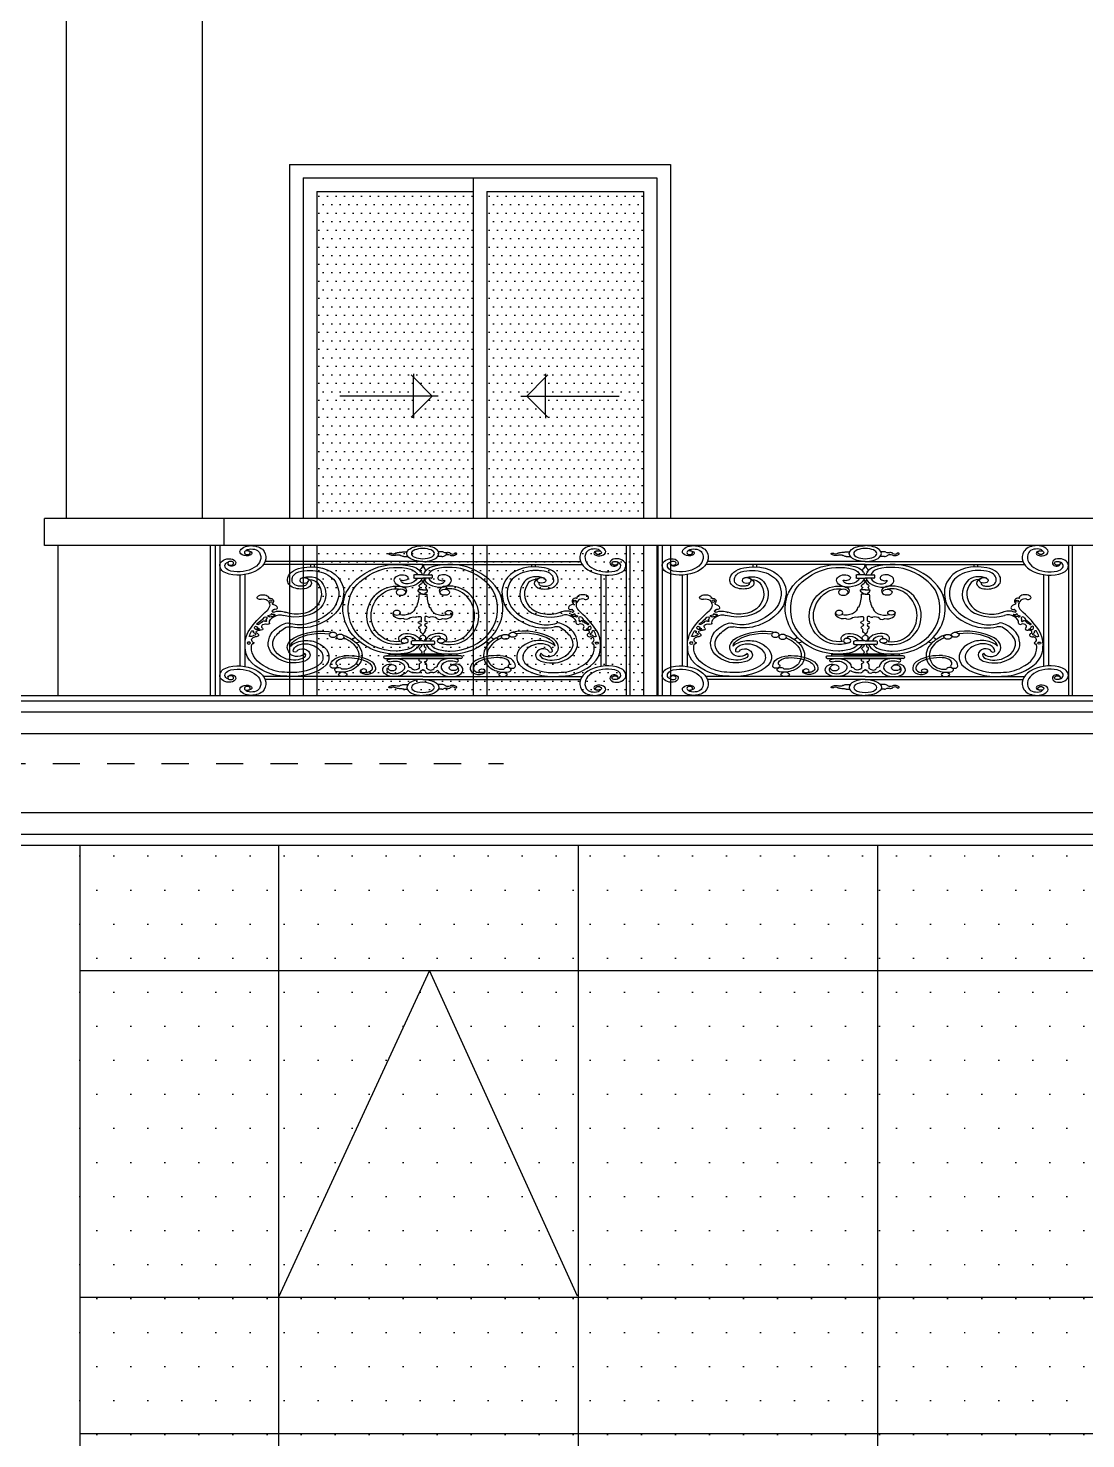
# Model space of a CAD drawing. Extents: x 185 to 567, y -69 to 170.
# Drawn here: x 306.13 to 310.02, y -44.82 to -39.64 of the extents above; entities that cross this region are included whole.
import ezdxf

# ---------------------------------------------------------------- set-up
doc = ezdxf.new("R2010")
doc.units = 0
doc.header["$LTSCALE"] = 0.25
doc.header["$MEASUREMENT"] = 0
doc.linetypes.add('LEVELS 2$0$DOT2', pattern=[0.125, 0, -0.125])
doc.layers.get('0').update_dxf_attribs({"linetype": 'CONTINUOUS'})
for name, color, linetype in [('A-ELV 5', 51, 'CONTINUOUS'), ('A-ELV 6', 71, 'CONTINUOUS'), ('A-FerFroge', 156, 'CONTINUOUS'), ('A-GRC', 8, 'CONTINUOUS'), ('A-groves', 8, 'CONTINUOUS'), ('A-SEC', 11, 'CONTINUOUS'), ('A-WIN', 3, 'CONTINUOUS'), ('A-WIN HAT', 125, 'CONTINUOUS'), ('A-WLSEC', 7, 'CONTINUOUS'), ('LEVELS 2$0$A-HATCH', 112, 'CONTINUOUS')]:
    doc.layers.add(name, color=color, linetype=linetype)

# ---------------------------------------------------------------- blocks, each defined once
blk = doc.blocks.new('A$C50FD488D')
for p, q in [((0.2186, -0.0998), (0.2186, -0.6493)), ((1.1814, -0.0998), (1.1814, -0.6493)), ((0.209, -0.6483), (0.209, -0.1009)), ((0.6548, -0.123), (0.6628, -0.123)), ((0.7452, -0.123), (0.7372, -0.123)), ((1.191, -0.6483), (1.191, -0.1009)), ((0.7, -0.1578), (0.3264, -0.1578)), ((0.6548, -0.1403), (0.6647, -0.1403)), ((0.7, -0.1578), (1.0736, -0.1578)), ((0.7452, -0.1403), (0.7353, -0.1403)), ((0.7, -0.1694), (0.3225, -0.1694)), ((0.4338, -0.1694), (0.4338, -0.178)), ((0.4426, -0.1694), (0.4426, -0.1784)), ((0.7, -0.1694), (1.0775, -0.1694)), ((0.9574, -0.1694), (0.9574, -0.1784)), ((0.9662, -0.1694), (0.9662, -0.178)), ((0.2661, -0.2081), (0.2661, -0.5419)), ((0.2779, -0.2064), (0.2779, -0.5436)), ((0.6783, -0.2087), (0.6783, -0.2183)), ((0.7, -0.2072), (0.6798, -0.2072)), ((0.6798, -0.2197), (0.7, -0.2197)), ((0.7, -0.2072), (0.7202, -0.2072)), ((0.7202, -0.2197), (0.7, -0.2197)), ((0.7217, -0.2087), (0.7217, -0.2183)), ((1.1221, -0.2064), (1.1221, -0.5436)), ((1.1339, -0.2081), (1.1339, -0.5419)), ((0.7006, -0.2627), (0.6887, -0.2627)), ((0.6994, -0.2627), (0.7113, -0.2627)), ((0.5125, -0.2997), (0.5102, -0.2997)), ((0.5161, -0.2804), (0.5121, -0.2804)), ((0.7006, -0.2784), (0.6904, -0.2784)), ((0.695, -0.2742), (0.695, -0.2784)), ((0.6994, -0.2784), (0.7096, -0.2784)), ((0.705, -0.2742), (0.705, -0.2784)), ((0.8839, -0.2804), (0.8879, -0.2804)), ((0.8875, -0.2997), (0.8898, -0.2997)), ((0.6839, -0.3272), (0.6818, -0.3272)), ((0.7161, -0.3272), (0.7182, -0.3272)), ((0.6957, -0.3623), (0.6957, -0.3754)), ((0.7043, -0.3623), (0.7043, -0.3754)), ((0.6721, -0.4527), (0.6721, -0.4606)), ((0.7, -0.4498), (0.675, -0.4498)), ((0.675, -0.4635), (0.7, -0.4635)), ((0.7, -0.4498), (0.725, -0.4498)), ((0.725, -0.4635), (0.7, -0.4635)), ((0.7279, -0.4527), (0.7279, -0.4606)), ((0.6196, -0.4984), (0.7, -0.4984)), ((0.6196, -0.4984), (0.6196, -0.5051)), ((0.7, -0.4984), (0.6493, -0.4984)), ((0.7, -0.4984), (0.7507, -0.4984)), ((0.7804, -0.4984), (0.7, -0.4984)), ((0.7804, -0.4984), (0.7804, -0.5051)), ((0.6071, -0.508), (0.6071, -0.5113)), ((0.6101, -0.5051), (0.7, -0.5051)), ((0.6101, -0.5142), (0.7, -0.5142)), ((0.7, -0.5051), (0.6493, -0.5051)), ((0.7, -0.5142), (0.6493, -0.5142)), ((0.6904, -0.5142), (0.6904, -0.5216)), ((0.7, -0.5051), (0.7507, -0.5051)), ((0.7899, -0.5051), (0.7, -0.5051)), ((0.7, -0.5142), (0.7507, -0.5142)), ((0.7899, -0.5142), (0.7, -0.5142)), ((0.7096, -0.5142), (0.7096, -0.5216)), ((0.7929, -0.508), (0.7929, -0.5113)), ((0.6896, -0.5511), (0.6913, -0.5511)), ((0.6913, -0.5365), (0.6913, -0.5511)), ((0.7087, -0.5365), (0.7087, -0.5511)), ((0.7104, -0.5511), (0.7087, -0.5511)), ((0.7, -0.5806), (0.3225, -0.5806)), ((0.7, -0.5922), (0.3264, -0.5922)), ((0.7, -0.5806), (1.0775, -0.5806)), ((0.7, -0.5922), (1.0736, -0.5922)), ((0.6548, -0.6097), (0.6647, -0.6097)), ((0.6548, -0.627), (0.6628, -0.627)), ((0.7452, -0.6097), (0.7353, -0.6097)), ((0.7452, -0.627), (0.7372, -0.627))]:
    blk.add_line(p, q)
at = {"extrusion": (0, 0, -1)}
for centre, major_axis, ratio, start_param, end_param in [((0.2921, -0.1258), (-0.0261, 0), 0.986193, 0.359204, 1.773868), ((0.7, -0.1293), (-0.0381, 0), 0.770201, 4.712389, 7.853982), ((0.2823, -0.1222), (0.0157, 0), 0.986193, 1.044957, 3.500797), ((0.2921, -0.1258), (0.014, 0), 0.986193, 3.500797, 4.101526), ((0.2934, -0.1324), (0.0205, 0), 0.986193, 4.240292, 5.936586), ((0.2858, -0.128), (-0.00887, 0), 0.986193, 1.609909, 4.186549), ((0.2934, -0.1324), (-0.0326, 0), 0.986193, 1.693369, 2.794993), ((0.2625, -0.1436), (-0.0534, 0), 0.986193, 2.793121, 3.920657), ((0.2625, -0.1436), (-0.0655, 0), 0.986193, 2.793121, 3.920657), ((0.6222, -0.13), (-0.0028, 0), 0.986193, -0.347364, 2.45784), ((0.6295, -0.1254), (-0.0114, 0), 0.986193, 4.153001, 5.767627), ((0.6295, -0.1254), (-0.00588, 0), 0.986193, 3.689898, 5.767627), ((0.6391, -0.1312), (-0.00547, 0), 0.986193, 0.548305, 1.353902), ((0.6406, -0.1429), (0.00954, 0), 0.986193, 4.147409, 5.443922), ((0.64, -0.1359), (0.0103, 0), 0.986193, 4.517077, 4.873859), ((0.6413, -0.1028), (0.0235, 0), 0.986193, 1.128208, 1.558447), ((0.6548, -0.1317), (0.00879, 0), 0.986193, 4.310092, 4.712389), ((0.7, -0.1293), (-0.0273, 0.0003), 0.684091, 4.704331, 7.845923), ((0.2448, -0.173), (0.0261, 0), 0.986193, 2.925853, 4.340517), ((0.2516, -0.1742), (0.0205, 0), 0.986193, 1.904728, 3.601022), ((0.2448, -0.173), (0.014, 0), 0.986193, 3.739788, 4.340517), ((0.241, -0.1635), (0.0157, 0), 0.986193, 4.340517, 6.796357), ((0.2447, -0.165), (0.00696, 0), 0.986193, 3.141593, 9.424778), ((0.6371, -0.2594), (0.092, 0), 0.986193, 4.113809, 5.142554), ((0.645, -0.138), (-0.00206, 0.00206), 1, 1.523847, 1.779943), ((0.6548, -0.1317), (0.00879, 0), 0.986193, 1.570796, 2.558971), ((0.2516, -0.1742), (0.0326, 0), 0.986193, 1.904728, 3.006352), ((0.247, -0.1668), (0.00887, 0), 0.986193, 0.513172, 3.089812), ((0.2625, -0.1436), (-0.0655, 0), 0.986193, 3.920657, 5.048192), ((0.2625, -0.1436), (-0.0534, 0), 0.986193, 3.920657, 5.048192), ((0.4243, -0.2245), (0.045, 0), 0.986193, 3.136144, 4.437415), ((0.4243, -0.2245), (0.0343, 0), 0.986193, 3.117833, 4.149148), ((0.4308, -0.257), (-0.0667, 0), 0.986193, 1.189802, 2.81634), ((0.4353, -0.2481), (-0.0711, 0), 0.986193, 1.239292, 2.685863), ((0.683, -0.3257), (-0.1734, 0), 0.986193, 0.307207, 0.972216), ((0.683, -0.3257), (0.1621, 0), 0.986193, 3.544055, 4.113809), ((0.6371, -0.2594), (0.0807, 0), 0.986193, 4.113809, 5.142554), ((0.6588, -0.2128), (-0.0287, 0), 0.986193, 2.000961, 2.94312), ((0.6588, -0.2128), (-0.04, 0), 0.986193, 2.000961, 2.99964), ((0.7044, -0.1907), (0.0109, 0), 0.986193, 2.526413, 3.810715), ((0.6844, -0.1751), (-0.0145, 0), 0.986193, 2.72718, 3.810715), ((0.411, -0.2282), (0.0318, 0), 0.986193, 1.02315, 3.250179), ((0.411, -0.2282), (0.0212, 0), 0.986193, 1.359839, 3.277918), ((0.419, -0.2277), (0.0104, 0), 0.986193, 3.141593, 9.424778), ((0.4306, -0.2453), (0.0316, 0), 0.986193, 4.08399, 5.814843), ((0.4148, -0.2381), (-0.0213, 0), 0.986193, 1.766722, 4.073893), ((0.4306, -0.2453), (0.021, 0), 0.986193, -1.540418, -0.468342), ((0.3646, -0.2783), (-0.1056, 0), 0.986193, 2.67325, 3.643635), ((0.3935, -0.2713), (0.119, 0), 0.986193, -0.478494, 0.140238), ((0.6575, -0.2273), (0.0253, 0), 0.986193, 1.662425, 3.379143), ((0.6513, -0.2258), (-0.0189, 0), 0.986193, 0.23755, 1.917148), ((0.6618, -0.2272), (0.0138, 0), 0.986193, 1.325993, 3.162944), ((0.6541, -0.2182), (-0.0107, 0), 0.986193, 1.917148, 5.316293), ((0.6588, -0.2128), (0.04, 0), 0.986193, 0.177072, 1.662425), ((0.6588, -0.2128), (-0.0287, 0), 0.986193, 3.389621, 4.490786), ((0.6798, -0.2087), (0.00147, 0), 0.986193, 3.141593, 4.712389), ((0.6798, -0.2183), (0.00147, 0), 0.986193, 1.570796, 3.141593), ((0.6833, -0.2323), (0.0155, 0), 0.986193, -0.501731, 0.918989), ((0.4148, -0.2381), (0.0107, 0), 0.986193, -0.207114, 1.517375), ((0.3646, -0.2783), (0.0949, 0), 0.986193, -0.468342, 0.502042), ((0.3738, -0.2759), (-0.1269, 0), 0.986193, 2.81634, 3.559374), ((0.6372, -0.3587), (0, 0.1102), 0.634622, -1.455899, 0.198074), ((0.6441, -0.2665), (-0.0174, 0), 0.986193, 1.67343, 3.999532), ((0.7013, -0.2633), (-0.0127, 0), 0.986193, -1.050198, 0.054521), ((0.6956, -0.2483), (0.00484, 0), 0.986193, 2.222604, 4.060581), ((0.6951, -0.2595), (0.00403, 0), 0.986193, 2.222604, 4.060581), ((0.691, -0.2542), (0.00273, 0), 0.986193, -0.918989, 0.918989), ((0.3143, -0.2907), (-0.0071, 0), 0.986193, 4.239124, 6.908824), ((0.3209, -0.2953), (0.0152, 0), 0.986193, 3.767232, 5.474069), ((0.3224, -0.3063), (-0.0107, 0), 0.986193, 1.097531, 2.553849), ((0.3036, -0.3187), (0.0334, 0), 0.986193, -0.587743, 0.619356), ((0.2998, -0.3171), (0.0457, 0), 0.986193, -0.809116, -0.712984), ((0.3358, -0.2921), (0.00146, 0), 0.986193, 1.387681, 3.665061), ((0.3315, -0.2897), (-0.00351, 0), 0.986193, 2.51217, 3.665061), ((0.3376, -0.3017), (-0.00841, 0), 0.986193, 1.387681, 2.785357), ((0.332, -0.3037), (-0.0144, 0), 0.986193, 2.785357, 3.792328), ((0.3821, -0.2825), (0.1293, 0), 0.986193, 0.040903, 1.04538), ((0.6364, -0.3304), (0, 0.168), 0.749863, 2.987054, 5.054443), ((0.5118, -0.2802), (0.1786, 0), 0.986193, -0.010351, 0.269948), ((0.3445, -0.3136), (0.00147, 0), 0.986193, 1.906583, 3.426498), ((0.3456, -0.3139), (-0.00182, 0.00182), 1, 5.778964, 6.141834), ((0.3386, -0.3303), (0.0165, 0), 0.986193, -1.23501, -0.133651), ((0.3487, -0.3289), (-0.00629, 0), 0.986193, 3.007942, 4.929364), ((0.3985, -0.2966), (0.0669, 0), 0.986193, 0.502042, 2.015089), ((0.4005, -0.2989), (0.0534, 0), 0.986193, 0.481174, 2.075535), ((0.3828, -0.2799), (-0.117, 0), 0.986193, 3.559374, 4.361123), ((0.6534, -0.327), (0.0285, 0), 0.986193, 0.005829, 1.918893), ((0.6936, -0.5929), (-0.4456, 0), 0.986193, 0.456975, 0.619356), ((0.2462, -0.3282), (0.0854, 0), 0.986193, 0.444529, 0.783696), ((0.3269, -0.3661), (-0.00411, 0), 0.986193, 0.444529, 3.917405), ((0.3359, -0.3583), (0.00328, 0), 0.986193, 1.056125, 3.391753), ((0.3327, -0.3493), (-0.0083, 0), 0.986193, 3.078791, 4.711877), ((0.3629, -0.3816), (-0.0264, 0), 0.986193, -0.122631, 0.984654), ((0.341, -0.3672), (-0.00708, 0), 0.986193, 1.056125, 1.960136), ((0.3461, -0.3481), (0.00514, 0), 0.986193, 1.224743, 3.000432), ((0.3437, -0.3407), (0.00156, 0), 0.986193, 2.393715, 4.557851), ((0.3389, -0.3451), (-0.00499, 0), 0.986193, 2.393715, 2.865382), ((0.3431, -0.3375), (0.00181, 0), 0.986193, -0.253663, 1.416259), ((0.3451, -0.3434), (-0.00147, 0), 0.986193, 4.095125, 6.006974), ((0.3617, -0.373), (-0.0219, 0), 0.986193, 0.60362, 0.944428), ((0.3466, -0.3366), (-0.00175, 0), 0.986193, -0.253663, 2.002078), ((0.36, -0.3641), (0.0243, 0), 0.986193, 4.095125, 5.362212), ((0.3483, -0.3542), (-0.00144, 0), 0.986193, 1.218517, 4.325141), ((0.3617, -0.373), (0.0189, 0), 0.986193, 3.923198, 5.156681), ((0.6372, -0.3581), (0, 0.1052), 0.664345, 2.792693, 4.826957), ((0.6481, -0.3501), (-0.0189, 0), 0.986193, 4.424307, 6.467477), ((0.6382, -0.3467), (0.00867, 0), 0.986193, 3.141593, 9.424778), ((0.6777, -0.3759), (0.014, 0), 0.986193, 3.787884, 5.054616), ((0.6841, -0.3565), (-0.0067, 0), 0.986193, 3.987504, 4.964118), ((0.6917, -0.365), (-0.00484, 0), 0.986193, 0.845912, 2.529622), ((0.4242, -0.4623), (0.1454, 0), 0.986193, 3.070847, 3.598568), ((0.3086, -0.4016), (-0.00766, 0), 0.986193, -0.544841, 0.757911), ((0.3031, -0.4013), (-0.00496, 0), 0.986193, 1.545099, 3.312198), ((0.3085, -0.3882), (-0.00191, 0), 0.986193, 3.7565, 6.59316), ((0.3271, -0.4011), (0.0209, 0), 0.986193, 3.756501, 4.081862), ((0.3066, -0.3735), (0.0138, 0), 0.986193, 0.400155, 0.940269), ((0.3302, -0.3967), (-0.0121, 0), 0.986193, -0.557759, 0.436551), ((0.3256, -0.3946), (0.00706, 0), 0.986193, 3.578144, 5.326019), ((0.3231, -0.3804), (-0.00404, 0), 0.986193, 0.400155, 2.512824), ((0.3279, -0.3769), (0.00194, 0), 0.986193, -0.597423, 2.512824), ((0.3343, -0.3726), (-0.00575, 0), 0.986193, -0.597423, 0.701205), ((0.3323, -0.3853), (0.00445, 0), 0.986193, -0.122631, 2.184426), ((0.4137, -0.4531), (-0.0791, 0), 0.986193, 0.094175, 1.069333), ((0.4591, -0.4875), (0.1219, 0), 0.986193, 3.626248, 3.961743), ((0.3793, -0.3901), (0.00656, 0), 0.986193, 4.127294, 5.247131), ((0.3829, -0.4142), (-0.0164, 0), 0.986193, 1.131987, 1.889406), ((0.4068, -0.3443), (0.0474, 0), 0.986193, 1.219531, 2.105538), ((0.4107, -0.3311), (-0.0723, 0), 0.986193, 4.186973, 5.030999), ((0.6599, -0.3629), (-0.00819, 0), 0.986193, 3.762001, 5.60071), ((0.6934, -0.3825), (0.00433, 0), 0.986193, 1.875147, 4.408038), ((0.6963, -0.4005), (-0.00587, 0), 0.986193, -0.780965, 0.780965), ((0.6904, -0.3729), (-0.00589, 0), 0.986193, 3.583441, 4.408038), ((0.6906, -0.3915), (0.00524, 0), 0.986193, -1.266445, 1.266445), ((0.4249, -0.4637), (-0.1398, 0), 0.986193, 0.223137, 0.363351), ((0.2922, -0.4288), (-0.00571, 0), 0.986193, 3.508652, 5.408534), ((0.3069, -0.4463), (0.0127, 0), 0.986193, 2.444401, 4.409658), ((0.2968, -0.4152), (-0.00258, 0), 0.986193, 0.190764, 3.677531), ((0.3022, -0.4326), (-0.00495, 0), 0.986193, 0.367059, 1.782679), ((0.3022, -0.4183), (-0.00375, 0), 0.986193, -1.206139, 0.535939), ((0.2993, -0.4259), (-0.00441, 0), 0.986193, 1.935454, 3.61259), ((0.3074, -0.4023), (-0.00629, 0), 0.986193, 3.685922, 5.738345), ((0.3044, -0.4283), (-0.00631, 0), 0.986193, 2.192956, 4.91313), ((0.3122, -0.4176), (0.00705, 0), 0.986193, 2.192956, 4.9735), ((0.3112, -0.4027), (0.00326, 0), 0.986193, 1.079241, 3.312198), ((0.3154, -0.4058), (-0.00536, 0), 0.986193, 2.583833, 4.9735), ((0.4093, -0.4607), (0.0653, 0), 0.986193, 2.176291, 3.613177), ((0.46, -0.5116), (-0.0986, 0), 0.986193, 0.847252, 1.876614), ((0.46, -0.5116), (-0.091, 0), 0.986193, 0.847252, 1.775558), ((0.4869, -0.4275), (0.00925, 0), 0.986193, 3.141593, 9.424778), ((0.5044, -0.435), (0.00925, 0), 0.986193, 3.141593, 9.424778), ((0.46, -0.5116), (0.0986, 0), 0.986193, -1.051426, -0.604473), ((0.6613, -0.4415), (-0.0187, 0), 0.986193, -0.611101, 1.440214), ((0.6625, -0.4377), (0.00464, 0), 0.986193, 1.87872, 4.710272), ((0.6629, -0.4536), (0.031, 0), 0.986193, 4.581806, 6.159658), ((0.6628, -0.4536), (0.0208, 0), 0.986193, 4.699759, 6.096997), ((0.6868, -0.4098), (0.00756, 0), 0.986193, -0.780965, -0.059676), ((0.7035, -0.4388), (-0.0108, 0), 0.986193, -0.769176, 0.965496), ((0.706, -0.4126), (0.0121, 0), 0.986193, 2.301082, 3.417667), ((0.6942, -0.4256), (0.0055, 0), 0.986193, -0.84051, 0.965496), ((0.2876, -0.4578), (0.0038, 0), 0.986193, 3.141593, 9.424778), ((0.3217, -0.4709), (0.028, 0), 0.986193, 3.087824, 3.501086), ((0.2959, -0.4577), (0.00362, 0), 0.986193, -1.200664, 1.691177), ((0.4093, -0.4607), (0.0759, 0), 0.986193, 2.176291, 3.342001), ((0.4259, -0.4735), (-0.0471, 0), 0.986193, -0.551208, 0.847252), ((0.4259, -0.4735), (0.0395, 0), 0.986193, 3.247905, 3.988844), ((0.4246, -0.4926), (-0.0447, 0), 0.986193, 0.555033, 2.128552), ((0.4208, -0.4878), (-0.0279, 0), 0.986193, 0.006108, 1.81447), ((0.4116, -0.5096), (-0.0517, 0), 0.986193, 1.883649, 3.597263), ((0.4116, -0.5096), (0.0662, 0), 0.986193, -0.984044, 0.45567), ((0.46, -0.5116), (0.091, 0), 0.986193, -0.95037, -0.604473), ((0.5419, -0.4474), (-0.00969, 0), 0.986193, 0.203134, 1.344916), ((0.4724, -0.5031), (-0.0759, 0), 0.986193, 2.537119, 3.56788), ((0.4724, -0.5031), (0.0836, 0), 0.986193, -0.604473, 0.213243), ((0.5419, -0.4474), (0.00969, 0), 0.986193, 0.579329, 1.596479), ((0.6447, -0.4482), (0.0501, 0), 0.986193, 0.31332, 1.348449), ((0.6504, -0.4512), (0.0333, 0), 0.986193, 0.38402, 1.030313), ((0.675, -0.4527), (0.00294, 0), 0.986193, 3.141593, 4.712389), ((0.675, -0.4606), (-0.00294, 0), 0.986193, 4.712389, 6.283185), ((0.689, -0.4676), (0.0079, 0), 0.986193, -0.546224, 0.81588), ((0.6938, -0.4481), (0.00262, 0), 0.986193, -0.769176, 0.769176), ((0.3853, -0.4756), (0.1062, 0), 0.986193, 2.22596, 3.172079), ((0.3854, -0.4756), (0.0917, 0), 0.986193, 2.216856, 3.176603), ((0.4021, -0.4879), (-0.0193, 0), 0.986193, 3.502327, 5.731977), ((0.3972, -0.4873), (0.00434, 0), 0.986193, -0.037495, 3.068222), ((0.4143, -0.4918), (0.0135, 0), 0.986193, 3.494217, 5.041103), ((0.4067, -0.5019), (0.0153, 0), 0.986193, -0.500246, 1.018559), ((0.4067, -0.5019), (-0.026, 0), 0.986193, 2.049556, 4.160152), ((0.6997, -0.4788), (-0.00775, 0), 0.986193, -0.81588, 0.81588), ((0.6877, -0.4914), (0.00973, 0), 0.986193, -0.81588, 0.81588), ((0.3943, -0.4821), (0.0496, 0), 0.986193, 1.018559, 2.176291), ((0.3943, -0.4821), (0.0389, 0), 0.986193, 1.018559, 2.176291), ((0.3915, -0.4865), (-0.081, 0), 0.986193, 3.748469, 4.870759), ((0.5195, -0.5424), (-0.0388, 0), 0.986193, -0.010266, 1.508225), ((0.5144, -0.5326), (-0.02, 0), 0.986193, -0.153938, 1.183318), ((0.5198, -0.5432), (-0.0319, 0), 0.986193, 1.15152, 1.500262), ((0.5243, -0.5808), (-0.0781, 0), 0.986193, 1.477321, 2.262749), ((0.5243, -0.5808), (-0.0704, 0), 0.986193, 1.477321, 2.262749), ((0.4992, -0.5119), (-0.0556, 0), 0.986193, 3.300043, 4.143488), ((0.4992, -0.5119), (-0.0479, 0), 0.986193, 3.629804, 4.033873), ((0.5501, -0.55), (0.0298, 0), 0.986193, -0.875887, -0.023874), ((0.5501, -0.55), (-0.0375, 0), 0.986193, 2.265705, 3.10214), ((0.6101, -0.508), (0.00294, 0), 0.986193, 3.141593, 4.712389), ((0.6101, -0.5113), (-0.00294, 0), 0.986193, 4.712389, 6.283185), ((0.6209, -0.5218), (-0.00525, 0), 0.986193, 4.527174, 6.98995), ((0.6335, -0.5468), (0.0332, 0), 0.986193, 4.187766, 6.285251), ((0.6335, -0.5468), (-0.0233, 0), 0.986193, 1.046173, 3.586786), ((0.695, -0.5214), (0.00463, 0), 0.986193, 1.620238, 3.108149), ((0.6976, -0.5357), (-0.00637, 0), 0.986193, -0.119702, 1.112412), ((0.6938, -0.528), (-0.00233, 0), 0.986193, 2.029181, 4.254004), ((0.2516, -0.5758), (-0.0326, 0), 0.986193, 0.13524, 1.236864), ((0.2516, -0.5758), (0.0205, 0), 0.986193, 2.682163, 4.378457), ((0.2625, -0.6064), (0.0655, 0), 0.986193, 4.376586, 5.504121), ((0.2625, -0.6064), (0.0534, 0), 0.986193, 4.376586, 5.504121), ((0.2625, -0.6064), (-0.0655, 0), 0.986193, 2.362528, 3.490064), ((0.3775, -0.4944), (-0.0865, 0), 0.986193, 4.712389, 5.430246), ((0.3775, -0.4944), (-0.072, 0), 0.986193, 4.695569, 5.430246), ((0.3915, -0.4868), (0.0953, 0), 0.986193, 0.581027, 1.717764), ((0.4892, -0.5422), (-0.00856, 0), 0.986193, 2.258777, 6.210372), ((0.4995, -0.5557), (-0.00856, 0), 0.986193, -1.220497, 2.8792), ((0.5067, -0.5257), (0.0397, 0), 0.986193, 0.971295, 1.828835), ((0.4978, -0.5619), (0.0086, 0), 0.986193, 0.273969, 1.011735), ((0.5138, -0.5305), (-0.0241, 0), 0.986193, 4.01445, 4.96415), ((0.5225, -0.5619), (-0.0086, 0), 0.986193, -1.011735, -0.273969), ((0.5604, -0.5612), (0.00859, 0), 0.986193, 2.449744, 4.261139), ((0.56, -0.5594), (0.00684, 0), 0.986193, 3.141593, 9.424778), ((0.5677, -0.5552), (-0.0181, 0), 0.986193, 4.232351, 5.591336), ((0.5677, -0.5552), (0.0104, 0), 0.986193, 1.090758, 1.92466), ((0.566, -0.5518), (-0.0143, 0), 0.986193, 2.957403, 4.232351), ((0.566, -0.5518), (0.0219, 0), 0.986193, -0.154706, 1.090758), ((0.6303, -0.5559), (0.0253, 0), 0.986193, 1.521268, 3.60072), ((0.6223, -0.5518), (-0.0163, 0), 0.986193, 0.44789, 2.354725), ((0.6309, -0.5559), (0.0159, 0), 0.986193, 1.544729, 3.589483), ((0.6306, -0.5454), (-0.0265, 0), 0.986193, 3.586786, 4.686322), ((0.6319, -0.5465), (0.0348, 0), 0.986193, 0.432203, 1.57951), ((0.6335, -0.5468), (0.0233, 0.0233), 1, 1.165751, 1.225211), ((0.6629, -0.5649), (0.00605, 0), 0.986193, -1.339211, -0.50515), ((0.6682, -0.5516), (-0.00509, 0), 0.986193, 1.277223, 2.908786), ((0.675, -0.5583), (0.00781, 0), 0.986193, 1.353928, 2.636442), ((0.6815, -0.5485), (0.00856, 0), 0.986193, 0.31267, 2.908786), ((0.6789, -0.5753), (0.00989, 0), 0.986193, 4.495521, 5.311814), ((0.6873, -0.5607), (-0.00726, 0), 0.986193, 3.205723, 5.116798), ((0.6979, -0.5614), (0.00336, 0), 0.986193, 3.205723, 4.562542), ((0.6971, -0.5559), (-0.00221, 0), 0.986193, 3.148587, 4.562542), ((0.7005, -0.5558), (0.000869, 0.000869), 1, 3.843332, 5.068991), ((0.2448, -0.577), (-0.0261, 0), 0.986193, -1.198924, 0.21574), ((0.2448, -0.577), (-0.014, 0), 0.986193, -1.198924, -0.598195), ((0.241, -0.5865), (-0.0157, 0), 0.986193, 2.628421, 5.084261), ((0.2447, -0.585), (0.00696, 0), 0.986193, 3.141593, 9.424778), ((0.247, -0.5832), (-0.00887, 0), 0.986193, 0.05178, 2.628421), ((0.2625, -0.6064), (0.0534, 0), 0.986193, -0.779064, 0.348471), ((0.5049, -0.5732), (0.00492, 0), 0.986193, 2.129858, 4.153328), ((0.5001, -0.5809), (-0.00425, 0), 0.986193, 2.129858, 3.088852), ((0.5201, -0.5809), (-0.00425, 0), 0.986193, 0.05274, 1.011735), ((0.5153, -0.5732), (-0.00492, 0), 0.986193, 2.129858, 4.153328), ((0.7, -0.6207), (-0.0381, 0), 0.770201, 7.853982, 10.995574), ((0.2823, -0.6278), (-0.0157, 0), 0.986193, -0.359204, 2.096636), ((0.2921, -0.6242), (0.0261, 0), 0.986193, 1.367724, 2.782388), ((0.284, -0.6242), (0.00696, 0), 0.986193, 3.141593, 9.424778), ((0.2921, -0.6242), (-0.014, 0), 0.986193, -0.959933, -0.359204), ((0.2934, -0.6176), (-0.0205, 0), 0.986193, 3.488192, 5.184486), ((0.2858, -0.622), (0.00887, 0), 0.986193, -1.044957, 1.531684), ((0.2934, -0.6176), (0.0326, 0), 0.986193, 0.3466, 1.448224), ((0.6222, -0.62), (0.0028, 0), 0.986193, 0.683753, 3.488957), ((0.6295, -0.6246), (0.0114, 0), 0.986193, 3.657151, 5.271777), ((0.6295, -0.6246), (0.00588, 0), 0.986193, 3.657151, 5.73488), ((0.6391, -0.6188), (0.00547, 0), 0.986193, 1.78769, 2.593288), ((0.6406, -0.6071), (0.00954, 0), 0.986193, 0.839263, 2.135776), ((0.64, -0.6141), (0.0103, 0), 0.986193, 1.409326, 1.766108), ((0.6413, -0.6472), (0.0235, 0), 0.986193, -1.558447, -1.128208), ((0.645, -0.612), (0.00206, 0.00206), 1, 1.36165, 1.617745), ((0.6548, -0.6183), (-0.00879, 0), 0.986193, 0.582622, 1.570796), ((0.6548, -0.6183), (0.00879, 0), 0.986193, 1.570796, 1.973093), ((0.7, -0.6207), (-0.0273, 0.0003), 0.684091, 1.562738, 4.704331)]:
    blk.add_ellipse(centre, major_axis=major_axis, ratio=ratio, start_param=start_param, end_param=end_param, dxfattribs=at)
for centre, major_axis, ratio, start_param, end_param in [((0.7, -0.1293), (0.0381, 0), 0.770201, 4.712389, 7.853982), ((1.1079, -0.1258), (0.0261, 0), 0.986193, 0.359204, 1.773868), ((0.7, -0.1293), (0.0273, 0.0003), 0.684091, 4.704331, 7.845923), ((0.7452, -0.1317), (-0.00879, 0), 0.986193, 4.310092, 4.712389), ((0.7587, -0.1028), (-0.0235, 0), 0.986193, 1.128208, 1.558447), ((0.7594, -0.1429), (-0.00954, 0), 0.986193, 4.147409, 5.443922), ((0.76, -0.1359), (-0.0103, 0), 0.986193, 4.517077, 4.873859), ((0.7609, -0.1312), (0.00547, 0), 0.986193, 0.548305, 1.353902), ((0.7705, -0.1254), (0.0114, 0), 0.986193, 4.153001, 5.767627), ((0.7705, -0.1254), (0.00588, 0), 0.986193, 3.689898, 5.767627), ((0.7778, -0.13), (0.0028, 0), 0.986193, -0.347364, 2.45784), ((1.1375, -0.1436), (0.0655, 0), 0.986193, 2.793121, 3.920657), ((1.1066, -0.1324), (0.0326, 0), 0.986193, 1.693369, 2.794993), ((1.1375, -0.1436), (0.0534, 0), 0.986193, 2.793121, 3.920657), ((1.1066, -0.1324), (-0.0205, 0), 0.986193, 4.240292, 5.936586), ((1.1142, -0.128), (0.00887, 0), 0.986193, 1.609909, 4.186549), ((1.1177, -0.1222), (-0.0157, 0), 0.986193, 1.044957, 3.500797), ((1.1079, -0.1258), (-0.014, 0), 0.986193, 3.500797, 4.101526), ((0.7629, -0.2594), (-0.092, 0), 0.986193, 4.113809, 5.142554), ((0.7452, -0.1317), (-0.00879, 0), 0.986193, 1.570796, 2.558971), ((0.755, -0.138), (0.00206, 0.00206), 1, 1.523847, 1.779943), ((1.159, -0.1635), (-0.0157, 0), 0.986193, 4.340517, 6.796357), ((1.1553, -0.165), (-0.00696, 0), 0.986193, 3.141593, 9.424778), ((1.1484, -0.1742), (-0.0205, 0), 0.986193, 1.904728, 3.601022), ((1.1552, -0.173), (-0.014, 0), 0.986193, 3.739788, 4.340517), ((1.1552, -0.173), (-0.0261, 0), 0.986193, 2.925853, 4.340517), ((0.7156, -0.1751), (0.0145, 0), 0.986193, 2.72718, 3.810715), ((0.7412, -0.2128), (0.04, 0), 0.986193, 2.000961, 2.99964), ((0.6956, -0.1907), (-0.0109, 0), 0.986193, 2.526413, 3.810715), ((0.7412, -0.2128), (0.0287, 0), 0.986193, 2.000961, 2.94312), ((0.7629, -0.2594), (-0.0807, 0), 0.986193, 4.113809, 5.142554), ((0.717, -0.3257), (-0.1621, 0), 0.986193, 3.544055, 4.113809), ((0.717, -0.3257), (0.1734, 0), 0.986193, 0.307207, 0.972216), ((0.9647, -0.2481), (0.0711, 0), 0.986193, 1.239292, 2.685863), ((0.9692, -0.257), (0.0667, 0), 0.986193, 1.189802, 2.81634), ((0.9757, -0.2245), (-0.045, 0), 0.986193, 3.136144, 4.437415), ((0.9757, -0.2245), (-0.0343, 0), 0.986193, 3.117833, 4.149148), ((1.1375, -0.1436), (0.0655, 0), 0.986193, 3.920657, 5.048192), ((1.1375, -0.1436), (0.0534, 0), 0.986193, 3.920657, 5.048192), ((1.153, -0.1668), (-0.00887, 0), 0.986193, 0.513172, 3.089812), ((1.1484, -0.1742), (-0.0326, 0), 0.986193, 1.904728, 3.006352), ((0.7167, -0.2323), (-0.0155, 0), 0.986193, -0.501731, 0.918989), ((0.7412, -0.2128), (-0.04, 0), 0.986193, 0.177072, 1.662425), ((0.7412, -0.2128), (0.0287, 0), 0.986193, 3.389621, 4.490786), ((0.7202, -0.2087), (-0.00147, 0), 0.986193, 3.141593, 4.712389), ((0.7202, -0.2183), (-0.00147, 0), 0.986193, 1.570796, 3.141593), ((0.7459, -0.2182), (0.0107, 0), 0.986193, 1.917148, 5.316293), ((0.7382, -0.2272), (-0.0138, 0), 0.986193, 1.325993, 3.162944), ((0.7487, -0.2258), (0.0189, 0), 0.986193, 0.23755, 1.917148), ((0.7425, -0.2273), (-0.0253, 0), 0.986193, 1.662425, 3.379143), ((1.0065, -0.2713), (-0.119, 0), 0.986193, -0.478494, 0.140238), ((1.0354, -0.2783), (0.1056, 0), 0.986193, 2.67325, 3.643635), ((0.9694, -0.2453), (-0.0316, 0), 0.986193, 4.08399, 5.814843), ((0.9694, -0.2453), (-0.021, 0), 0.986193, -1.540418, -0.468342), ((0.9852, -0.2381), (0.0213, 0), 0.986193, 1.766722, 4.073893), ((0.981, -0.2277), (-0.0104, 0), 0.986193, 3.141593, 9.424778), ((0.989, -0.2282), (-0.0318, 0), 0.986193, 1.02315, 3.250179), ((0.989, -0.2282), (-0.0212, 0), 0.986193, 1.359839, 3.277918), ((0.6987, -0.2633), (0.0127, 0), 0.986193, -1.050198, 0.054521), ((0.709, -0.2542), (-0.00273, 0), 0.986193, -0.918989, 0.918989), ((0.7044, -0.2483), (-0.00484, 0), 0.986193, 2.222604, 4.060581), ((0.7049, -0.2595), (-0.00403, 0), 0.986193, 2.222604, 4.060581), ((0.7559, -0.2665), (0.0174, 0), 0.986193, 1.67343, 3.999532), ((0.7628, -0.3587), (0, 0.1102), 0.634622, -1.455899, 0.198074), ((1.0262, -0.2759), (0.1269, 0), 0.986193, 2.81634, 3.559374), ((1.0354, -0.2783), (-0.0949, 0), 0.986193, -0.468342, 0.502042), ((0.9852, -0.2381), (-0.0107, 0), 0.986193, -0.207114, 1.517375), ((0.8882, -0.2802), (-0.1786, 0), 0.986193, -0.010351, 0.269948), ((0.7636, -0.3304), (0, 0.168), 0.749863, 2.987054, 5.054443), ((1.0179, -0.2825), (-0.1293, 0), 0.986193, 0.040903, 1.04538), ((1.068, -0.3037), (0.0144, 0), 0.986193, 2.785357, 3.792328), ((1.0624, -0.3017), (0.00841, 0), 0.986193, 1.387681, 2.785357), ((1.0964, -0.3187), (-0.0334, 0), 0.986193, -0.587743, 0.619356), ((1.0642, -0.2921), (-0.00146, 0), 0.986193, 1.387681, 3.665061), ((1.0685, -0.2897), (0.00351, 0), 0.986193, 2.51217, 3.665061), ((1.1002, -0.3171), (-0.0457, 0), 0.986193, -0.809116, -0.712984), ((1.0791, -0.2953), (-0.0152, 0), 0.986193, 3.767232, 5.474069), ((1.0776, -0.3063), (0.0107, 0), 0.986193, 1.097531, 2.553849), ((1.0857, -0.2907), (0.0071, 0), 0.986193, 4.239124, 6.908824), ((0.7466, -0.327), (-0.0285, 0), 0.986193, 0.005829, 1.918893), ((1.0172, -0.2799), (0.117, 0), 0.986193, 3.559374, 4.361123), ((1.0015, -0.2966), (-0.0669, 0), 0.986193, 0.502042, 2.015089), ((0.9995, -0.2989), (-0.0534, 0), 0.986193, 0.481174, 2.075535), ((1.0513, -0.3289), (0.00629, 0), 0.986193, 3.007942, 4.929364), ((1.0614, -0.3303), (-0.0165, 0), 0.986193, -1.23501, -0.133651), ((1.0555, -0.3136), (-0.00147, 0), 0.986193, 1.906583, 3.426498), ((1.0544, -0.3139), (0.00182, 0.00182), 1, 5.778964, 6.141834), ((0.7083, -0.365), (0.00484, 0), 0.986193, 0.845912, 2.529622), ((0.7159, -0.3565), (0.0067, 0), 0.986193, 3.987504, 4.964118), ((0.7223, -0.3759), (-0.014, 0), 0.986193, 3.787884, 5.054616), ((0.7628, -0.3581), (0, 0.1052), 0.664345, 2.792693, 4.826957), ((0.7519, -0.3501), (0.0189, 0), 0.986193, 4.424307, 6.467477), ((0.7618, -0.3467), (-0.00867, 0), 0.986193, 3.141593, 9.424778), ((1.04, -0.3641), (-0.0243, 0), 0.986193, 4.095125, 5.362212), ((1.0383, -0.373), (-0.0189, 0), 0.986193, 3.923198, 5.156681), ((1.0517, -0.3542), (0.00144, 0), 0.986193, 1.218517, 4.325141), ((1.0383, -0.373), (0.0219, 0), 0.986193, 0.60362, 0.944428), ((1.0371, -0.3816), (0.0264, 0), 0.986193, -0.122631, 0.984654), ((1.0539, -0.3481), (-0.00514, 0), 0.986193, 1.224743, 3.000432), ((1.0534, -0.3366), (0.00175, 0), 0.986193, -0.253663, 2.002078), ((1.0549, -0.3434), (0.00147, 0), 0.986193, 4.095125, 6.006974), ((1.0569, -0.3375), (-0.00181, 0), 0.986193, -0.253663, 1.416259), ((1.0611, -0.3451), (0.00499, 0), 0.986193, 2.393715, 2.865382), ((1.059, -0.3672), (0.00708, 0), 0.986193, 1.056125, 1.960136), ((1.0563, -0.3407), (-0.00156, 0), 0.986193, 2.393715, 4.557851), ((1.0673, -0.3493), (0.0083, 0), 0.986193, 3.078791, 4.711877), ((1.0641, -0.3583), (-0.00328, 0), 0.986193, 1.056125, 3.391753), ((1.0731, -0.3661), (0.00411, 0), 0.986193, 0.444529, 3.917405), ((0.7064, -0.5929), (0.4456, 0), 0.986193, 0.456975, 0.619356), ((1.1538, -0.3282), (-0.0854, 0), 0.986193, 0.444529, 0.783696), ((0.7094, -0.3915), (-0.00524, 0), 0.986193, -1.266445, 1.266445), ((0.7096, -0.3729), (0.00589, 0), 0.986193, 3.583441, 4.408038), ((0.7066, -0.3825), (-0.00433, 0), 0.986193, 1.875147, 4.408038), ((0.7037, -0.4005), (0.00587, 0), 0.986193, -0.780965, 0.780965), ((0.7401, -0.3629), (0.00819, 0), 0.986193, 3.762001, 5.60071), ((0.9893, -0.3311), (0.0723, 0), 0.986193, 4.186973, 5.030999), ((0.9932, -0.3443), (-0.0474, 0), 0.986193, 1.219531, 2.105538), ((1.0171, -0.4142), (0.0164, 0), 0.986193, 1.131987, 1.889406), ((1.0207, -0.3901), (-0.00656, 0), 0.986193, 4.127294, 5.247131), ((0.9409, -0.4875), (-0.1219, 0), 0.986193, 3.626248, 3.961743), ((0.9863, -0.4531), (0.0791, 0), 0.986193, 0.094175, 1.069333), ((1.0677, -0.3853), (-0.00445, 0), 0.986193, -0.122631, 2.184426), ((1.0721, -0.3769), (-0.00194, 0), 0.986193, -0.597423, 2.512824), ((1.0657, -0.3726), (0.00575, 0), 0.986193, -0.597423, 0.701205), ((1.0744, -0.3946), (-0.00706, 0), 0.986193, 3.578144, 5.326019), ((1.0769, -0.3804), (0.00404, 0), 0.986193, 0.400155, 2.512824), ((1.0698, -0.3967), (0.0121, 0), 0.986193, -0.557759, 0.436551), ((1.0934, -0.3735), (-0.0138, 0), 0.986193, 0.400155, 0.940269), ((1.0729, -0.4011), (-0.0209, 0), 0.986193, 3.756501, 4.081862), ((1.0915, -0.3882), (0.00191, 0), 0.986193, 3.7565, 6.59316), ((1.0969, -0.4013), (0.00496, 0), 0.986193, 1.545099, 3.312198), ((1.0914, -0.4016), (0.00766, 0), 0.986193, -0.544841, 0.757911), ((0.9758, -0.4623), (-0.1454, 0), 0.986193, 3.070847, 3.598568), ((0.7058, -0.4256), (-0.0055, 0), 0.986193, -0.84051, 0.965496), ((0.694, -0.4126), (-0.0121, 0), 0.986193, 2.301082, 3.417667), ((0.6965, -0.4388), (0.0108, 0), 0.986193, -0.769176, 0.965496), ((0.7132, -0.4098), (-0.00756, 0), 0.986193, -0.780965, -0.059676), ((0.7371, -0.4536), (-0.031, 0), 0.986193, 4.581806, 6.159658), ((0.7372, -0.4536), (-0.0208, 0), 0.986193, 4.699759, 6.096997), ((0.7375, -0.4377), (-0.00464, 0), 0.986193, 1.87872, 4.710272), ((0.7387, -0.4415), (0.0187, 0), 0.986193, -0.611101, 1.440214), ((0.94, -0.5116), (-0.0986, 0), 0.986193, -1.051426, -0.604473), ((0.8956, -0.435), (-0.00925, 0), 0.986193, 3.141593, 9.424778), ((0.9131, -0.4275), (-0.00925, 0), 0.986193, 3.141593, 9.424778), ((0.94, -0.5116), (0.0986, 0), 0.986193, 0.847252, 1.876614), ((0.94, -0.5116), (0.091, 0), 0.986193, 0.847252, 1.775558), ((0.9907, -0.4607), (-0.0653, 0), 0.986193, 2.176291, 3.613177), ((1.0846, -0.4058), (0.00536, 0), 0.986193, 2.583833, 4.9735), ((1.0878, -0.4176), (-0.00705, 0), 0.986193, 2.192956, 4.9735), ((1.0888, -0.4027), (-0.00326, 0), 0.986193, 1.079241, 3.312198), ((1.0926, -0.4023), (0.00629, 0), 0.986193, 3.685922, 5.738345), ((1.0956, -0.4283), (0.00631, 0), 0.986193, 2.192956, 4.91313), ((1.1007, -0.4259), (0.00441, 0), 0.986193, 1.935454, 3.61259), ((1.0978, -0.4326), (0.00495, 0), 0.986193, 0.367059, 1.782679), ((1.0931, -0.4463), (-0.0127, 0), 0.986193, 2.444401, 4.409658), ((1.0978, -0.4183), (0.00375, 0), 0.986193, -1.206139, 0.535939), ((1.1032, -0.4152), (0.00258, 0), 0.986193, 0.190764, 3.677531), ((1.1078, -0.4288), (0.00571, 0), 0.986193, 3.508652, 5.408534), ((0.9751, -0.4637), (0.1398, 0), 0.986193, 0.223137, 0.363351), ((0.711, -0.4676), (-0.0079, 0), 0.986193, -0.546224, 0.81588), ((0.7062, -0.4481), (-0.00262, 0), 0.986193, -0.769176, 0.769176), ((0.7553, -0.4482), (-0.0501, 0), 0.986193, 0.31332, 1.348449), ((0.7496, -0.4512), (-0.0333, 0), 0.986193, 0.38402, 1.030313), ((0.725, -0.4527), (-0.00294, 0), 0.986193, 3.141593, 4.712389), ((0.725, -0.4606), (0.00294, 0), 0.986193, 4.712389, 6.283185), ((0.9276, -0.5031), (-0.0836, 0), 0.986193, -0.604473, 0.213243), ((0.9276, -0.5031), (0.0759, 0), 0.986193, 2.537119, 3.56788), ((0.8581, -0.4474), (-0.00969, 0), 0.986193, 0.579329, 1.596479), ((0.8581, -0.4474), (0.00969, 0), 0.986193, 0.203134, 1.344916), ((0.94, -0.5116), (-0.091, 0), 0.986193, -0.95037, -0.604473), ((0.9884, -0.5096), (-0.0662, 0), 0.986193, -0.984044, 0.45567), ((0.9884, -0.5096), (0.0517, 0), 0.986193, 1.883649, 3.597263), ((0.9754, -0.4926), (0.0447, 0), 0.986193, 0.555033, 2.128552), ((0.9792, -0.4878), (0.0279, 0), 0.986193, 0.006108, 1.81447), ((0.9741, -0.4735), (-0.0395, 0), 0.986193, 3.247905, 3.988844), ((0.9741, -0.4735), (0.0471, 0), 0.986193, -0.551208, 0.847252), ((0.9907, -0.4607), (-0.0759, 0), 0.986193, 2.176291, 3.342001), ((1.1041, -0.4577), (-0.00362, 0), 0.986193, -1.200664, 1.691177), ((1.0783, -0.4709), (-0.028, 0), 0.986193, 3.087824, 3.501086), ((1.1124, -0.4578), (-0.0038, 0), 0.986193, 3.141593, 9.424778), ((0.7123, -0.4914), (-0.00973, 0), 0.986193, -0.81588, 0.81588), ((0.7003, -0.4788), (0.00775, 0), 0.986193, -0.81588, 0.81588), ((0.9933, -0.5019), (0.026, 0), 0.986193, 2.049556, 4.160152), ((0.9933, -0.5019), (-0.0153, 0), 0.986193, -0.500246, 1.018559), ((0.9979, -0.4879), (0.0193, 0), 0.986193, 3.502327, 5.731977), ((0.9857, -0.4918), (-0.0135, 0), 0.986193, 3.494217, 5.041103), ((1.0028, -0.4873), (-0.00434, 0), 0.986193, -0.037495, 3.068222), ((1.0146, -0.4756), (-0.0917, 0), 0.986193, 2.216856, 3.176603), ((1.0147, -0.4756), (-0.1062, 0), 0.986193, 2.22596, 3.172079), ((0.7062, -0.528), (0.00233, 0), 0.986193, 2.029181, 4.254004), ((0.705, -0.5214), (-0.00463, 0), 0.986193, 1.620238, 3.108149), ((0.7024, -0.5357), (0.00637, 0), 0.986193, -0.119702, 1.112412), ((0.7665, -0.5468), (-0.0332, 0), 0.986193, 4.187766, 6.285251), ((0.7665, -0.5468), (0.0233, 0), 0.986193, 1.046173, 3.586786), ((0.7791, -0.5218), (0.00525, 0), 0.986193, 4.527174, 6.98995), ((0.7899, -0.508), (-0.00294, 0), 0.986193, 3.141593, 4.712389), ((0.7899, -0.5113), (0.00294, 0), 0.986193, 4.712389, 6.283185), ((0.8499, -0.55), (0.0375, 0), 0.986193, 2.265705, 3.10214), ((0.8499, -0.55), (-0.0298, 0), 0.986193, -0.875887, -0.023874), ((0.8757, -0.5808), (0.0781, 0), 0.986193, 1.477321, 2.262749), ((0.8757, -0.5808), (0.0704, 0), 0.986193, 1.477321, 2.262749), ((0.9008, -0.5119), (0.0556, 0), 0.986193, 3.300043, 4.143488), ((0.9008, -0.5119), (0.0479, 0), 0.986193, 3.629804, 4.033873), ((0.8802, -0.5432), (0.0319, 0), 0.986193, 1.15152, 1.500262), ((0.8805, -0.5424), (0.0388, 0), 0.986193, -0.010266, 1.508225), ((0.8856, -0.5326), (0.02, 0), 0.986193, -0.153938, 1.183318), ((1.0085, -0.4865), (0.081, 0), 0.986193, 3.748469, 4.870759), ((1.0057, -0.4821), (-0.0496, 0), 0.986193, 1.018559, 2.176291), ((1.0057, -0.4821), (-0.0389, 0), 0.986193, 1.018559, 2.176291), ((0.6995, -0.5558), (-0.000869, 0.000869), 1, 3.843332, 5.068991), ((0.7029, -0.5559), (0.00221, 0), 0.986193, 3.148587, 4.562542), ((0.7021, -0.5614), (-0.00336, 0), 0.986193, 3.205723, 4.562542), ((0.7127, -0.5607), (0.00726, 0), 0.986193, 3.205723, 5.116798), ((0.7185, -0.5485), (-0.00856, 0), 0.986193, 0.31267, 2.908786), ((0.7211, -0.5753), (-0.00989, 0), 0.986193, 4.495521, 5.311814), ((0.725, -0.5583), (-0.00781, 0), 0.986193, 1.353928, 2.636442), ((0.7318, -0.5516), (0.00509, 0), 0.986193, 1.277223, 2.908786), ((0.7371, -0.5649), (-0.00605, 0), 0.986193, -1.339211, -0.50515), ((0.7665, -0.5468), (-0.0233, 0.0233), 1, 1.165751, 1.225211), ((0.7681, -0.5465), (-0.0348, 0), 0.986193, 0.432203, 1.57951), ((0.7694, -0.5454), (0.0265, 0), 0.986193, 3.586786, 4.686322), ((0.7777, -0.5518), (0.0163, 0), 0.986193, 0.44789, 2.354725), ((0.7697, -0.5559), (-0.0253, 0), 0.986193, 1.521268, 3.60072), ((0.7691, -0.5559), (-0.0159, 0), 0.986193, 1.544729, 3.589483), ((0.834, -0.5518), (-0.0219, 0), 0.986193, -0.154706, 1.090758), ((0.834, -0.5518), (0.0143, 0), 0.986193, 2.957403, 4.232351), ((0.8323, -0.5552), (0.0181, 0), 0.986193, 4.232351, 5.591336), ((0.8323, -0.5552), (-0.0104, 0), 0.986193, 1.090758, 1.92466), ((0.84, -0.5594), (-0.00684, 0), 0.986193, 3.141593, 9.424778), ((0.8396, -0.5612), (-0.00859, 0), 0.986193, 2.449744, 4.261139), ((0.8862, -0.5305), (0.0241, 0), 0.986193, 4.01445, 4.96415), ((0.8933, -0.5257), (-0.0397, 0), 0.986193, 0.971295, 1.828835), ((0.8775, -0.5619), (0.0086, 0), 0.986193, -1.011735, -0.273969), ((0.9005, -0.5557), (0.00856, 0), 0.986193, -1.220497, 2.8792), ((0.9022, -0.5619), (-0.0086, 0), 0.986193, 0.273969, 1.011735), ((0.9108, -0.5422), (0.00856, 0), 0.986193, 2.258777, 6.210372), ((1.0085, -0.4868), (-0.0953, 0), 0.986193, 0.581027, 1.717764), ((1.0225, -0.4944), (0.072, 0), 0.986193, 4.695569, 5.430246), ((1.0225, -0.4944), (0.0865, 0), 0.986193, 4.712389, 5.430246), ((1.1375, -0.6064), (0.0655, 0), 0.986193, 2.362528, 3.490064), ((1.1375, -0.6064), (-0.0655, 0), 0.986193, 4.376586, 5.504121), ((1.1375, -0.6064), (-0.0534, 0), 0.986193, 4.376586, 5.504121), ((1.1484, -0.5758), (-0.0205, 0), 0.986193, 2.682163, 4.378457), ((1.1484, -0.5758), (0.0326, 0), 0.986193, 0.13524, 1.236864), ((0.7, -0.6207), (0.0381, 0), 0.770201, 7.853982, 10.995574), ((0.8847, -0.5732), (0.00492, 0), 0.986193, 2.129858, 4.153328), ((0.8799, -0.5809), (0.00425, 0), 0.986193, 0.05274, 1.011735), ((0.8999, -0.5809), (0.00425, 0), 0.986193, 2.129858, 3.088852), ((0.8951, -0.5732), (-0.00492, 0), 0.986193, 2.129858, 4.153328), ((1.1375, -0.6064), (-0.0534, 0), 0.986193, -0.779064, 0.348471), ((1.159, -0.5865), (0.0157, 0), 0.986193, 2.628421, 5.084261), ((1.153, -0.5832), (0.00887, 0), 0.986193, 0.05178, 2.628421), ((1.1553, -0.585), (-0.00696, 0), 0.986193, 3.141593, 9.424778), ((1.1552, -0.577), (0.014, 0), 0.986193, -1.198924, -0.598195), ((1.1552, -0.577), (0.0261, 0), 0.986193, -1.198924, 0.21574), ((0.7, -0.6207), (0.0273, 0.0003), 0.684091, 1.562738, 4.704331), ((0.7452, -0.6183), (0.00879, 0), 0.986193, 0.582622, 1.570796), ((0.7452, -0.6183), (-0.00879, 0), 0.986193, 1.570796, 1.973093), ((0.7587, -0.6472), (-0.0235, 0), 0.986193, -1.558447, -1.128208), ((0.755, -0.612), (-0.00206, 0.00206), 1, 1.36165, 1.617745), ((0.7594, -0.6071), (-0.00954, 0), 0.986193, 0.839263, 2.135776), ((0.76, -0.6141), (-0.0103, 0), 0.986193, 1.409326, 1.766108), ((0.7609, -0.6188), (-0.00547, 0), 0.986193, 1.78769, 2.593288), ((0.7705, -0.6246), (-0.0114, 0), 0.986193, 3.657151, 5.271777), ((0.7705, -0.6246), (-0.00588, 0), 0.986193, 3.657151, 5.73488), ((0.7778, -0.62), (-0.0028, 0), 0.986193, 0.683753, 3.488957), ((1.1066, -0.6176), (-0.0326, 0), 0.986193, 0.3466, 1.448224), ((1.1066, -0.6176), (0.0205, 0), 0.986193, 3.488192, 5.184486), ((1.1079, -0.6242), (-0.0261, 0), 0.986193, 1.367724, 2.782388), ((1.1142, -0.622), (-0.00887, 0), 0.986193, -1.044957, 1.531684), ((1.116, -0.6242), (-0.00696, 0), 0.986193, 3.141593, 9.424778), ((1.1177, -0.6278), (0.0157, 0), 0.986193, -0.359204, 2.096636), ((1.1079, -0.6242), (0.014, 0), 0.986193, -0.959933, -0.359204)]:
    blk.add_ellipse(centre, major_axis=major_axis, ratio=ratio, start_param=start_param, end_param=end_param)
for centre, major_axis in [((0.284, -0.1258), (-0.00696, 0)), ((0.648, -0.2711), (-0.0114, 0)), ((0.3399, -0.3042), (-0.00331, 0)), ((0.6569, -0.4495), (-0.00865, 0)), ((0.6274, -0.5486), (-0.0105, 0))]:
    blk.add_ellipse(centre, major_axis=major_axis, ratio=0.986193, dxfattribs=at)
for centre, major_axis in [((1.116, -0.1258), (0.00696, 0)), ((0.752, -0.2711), (0.0114, 0)), ((1.0601, -0.3042), (0.00331, 0)), ((0.7431, -0.4495), (0.00865, 0)), ((0.7726, -0.5486), (0.0105, 0))]:
    blk.add_ellipse(centre, major_axis=major_axis, ratio=0.986193)
for points, knots in [([(0.6676, -0.4794), (0.6553, -0.4855), (0.6458, -0.4872), (0.6364, -0.4872), (0.6, -0.4872), (0.5629, -0.4614), (0.5192, -0.3733), (0.5177, -0.3122), (0.5338, -0.2631)], [6.027743, 6.027743, 6.027743, 6.027743, 6.283185, 6.283185, 6.283185, 7.269804, 7.269804, 8.291248, 8.291248, 8.291248, 8.291248]), ([(0.5777, -0.3468), (0.5799, -0.3164), (0.5914, -0.2883), (0.619, -0.2602), (0.6334, -0.2561), (0.6471, -0.26)], [4.827286, 4.827286, 4.827286, 4.827286, 5.70956, 5.70956, 6.446715, 6.446715, 6.446715, 6.446715]), ([(0.7324, -0.4794), (0.7447, -0.4855), (0.7542, -0.4872), (0.7636, -0.4872), (0.8, -0.4872), (0.8371, -0.4614), (0.8808, -0.3733), (0.8823, -0.3122), (0.8662, -0.2631)], [6.027743, 6.027743, 6.027743, 6.027743, 6.283185, 6.283185, 6.283185, 7.269804, 7.269804, 8.291248, 8.291248, 8.291248, 8.291248]), ([(0.8223, -0.3468), (0.8201, -0.3164), (0.8086, -0.2883), (0.781, -0.2602), (0.7666, -0.2561), (0.7529, -0.26)], [4.827286, 4.827286, 4.827286, 4.827286, 5.70956, 5.70956, 6.446715, 6.446715, 6.446715, 6.446715]), ([(0.646, -0.4521), (0.626, -0.4568), (0.6047, -0.4452), (0.5807, -0.3984), (0.5758, -0.3721), (0.5777, -0.3468)], [6.123586, 6.123586, 6.123586, 6.123586, 7.196425, 7.196425, 7.96855, 7.96855, 7.96855, 7.96855]), ([(0.754, -0.4521), (0.774, -0.4568), (0.7953, -0.4452), (0.8193, -0.3984), (0.8242, -0.3721), (0.8223, -0.3468)], [6.123586, 6.123586, 6.123586, 6.123586, 7.196425, 7.196425, 7.96855, 7.96855, 7.96855, 7.96855])]:
    blk.add_open_spline(points, degree=3, knots=knots)
blk = doc.blocks.new('LEVELS 2')
at = {"layer": 'LEVELS 2$0$A-HATCH', "linetype": 'LEVELS 2$0$DOT2', "ltscale": 2}
blk.add_line((189.3891, 19.672, 0), (204.6446, 19.672, 0), dxfattribs=at)
blk = doc.blocks.new('A$C5D9A0A75')
at = {"color": 8}
for p, q in [((-0.2424, -0.5687), (-0.2424, -0.5809)), ((0.2424, -0.5687), (0.2424, -0.5809)), ((-0.2424, -0.5809), (-0.251, -0.5723)), ((0.2424, -0.5809), (0.251, -0.5723)), ((-0.1517, -0.65), (-0.1733, -0.65)), ((0.1517, -0.65), (0.1733, -0.65)), ((-0.251, -0.7277), (-0.2424, -0.7191)), ((-0.2424, -0.7191), (-0.2424, -0.7313)), ((0.2424, -0.7191), (0.2424, -0.7313)), ((0.251, -0.7277), (0.2424, -0.7191))]:
    blk.add_line(p, q, dxfattribs=at)
for p, q in [((-0.1733, -0.65), (-0.5132, -0.65)), ((0.1733, -0.65), (0.5132, -0.65))]:
    blk.add_line(p, q)
at = {"elevation": 0}
for points in [[(-0.2424, -0.5809), (-0.1733, -0.65), (-0.2424, -0.7191), (-0.2424, -0.5809)], [(0.2424, -0.5809), (0.1733, -0.65), (0.2424, -0.7191), (0.2424, -0.5809)]]:
    blk.add_lwpolyline(points, dxfattribs=at)
blk = doc.blocks.new('A$C2F0637D8')
at = {"layer": 'A-WIN HAT'}
h = blk.add_hatch(dxfattribs=at)
h.set_pattern_fill('DOTS', color=256, scale=0.5, style=0)
h.set_pattern_definition([(0, (0.7, 0.872934), (0.015625, 0.03125), [0, -0.03125])])
h.paths.add_polyline_path([(0.9404, 1.03), (0.8713, 1.0991), (0.9404, 1.1681)], flags=16)
h.paths.add_polyline_path([(0.5247, 1.0991), (0.4557, 1.03), (0.4557, 1.1681)], flags=16)
h.paths.add_polyline_path([(1.3, 0.55), (0.1, 0.55), (0.1, 0), (1.3, 0)])
h.paths.add_polyline_path([(0.1, 0.65), (0.675, 0.65), (0.675, 1.85), (0.1, 1.85)])
h.paths.add_polyline_path([(0.725, 0.65), (1.3, 0.65), (1.3, 1.85), (0.725, 1.85)])
at = {"layer": 'A-WIN'}
for p, q in [((0, 1.95, 0), (1.4, 1.95, 0)), ((0, 1.95, 0), (0, 0.65, 0)), ((1.4, 1.95, 0), (1.4, 0.65, 0)), ((0.05, 1.9, 0), (1.35, 1.9, 0)), ((0.05, 1.9, 0), (0.05, 0.65, 0)), ((0.675, 1.9, 0), (0.675, 0.65, 0)), ((1.35, 1.9, 0), (1.35, 0.65, 0)), ((0.1, 1.85, 0), (0.675, 1.85, 0)), ((0.1, 1.85, 0), (0.1, 0.65, 0)), ((0.725, 1.85, 0), (0.725, 0.65, 0)), ((0.725, 1.85, 0), (1.3, 1.85, 0)), ((1.3, 1.85, 0), (1.3, 0.65, 0)), ((0, 0.55, 0), (0, 0, 0)), ((0.05, 0.55, 0), (0.05, 0, 0)), ((0.1, 0.55, 0), (0.1, 0, 0)), ((0.675, 0.55, 0), (0.675, 0, 0)), ((0.725, 0.55, 0), (0.725, 0, 0)), ((1.3, 0.55, 0), (1.3, 0, 0)), ((1.35, 0.55, 0), (1.35, 0, 0)), ((1.4, 0.55, 0), (1.4, 0, 0))]:
    blk.add_line(p, q, dxfattribs=at)
blk.add_blockref('A$C5D9A0A75', (0.698, 1.7491, -0.0001), dxfattribs=at)
blk = doc.blocks.new('aqaq1111')
at = {"layer": 'A-ELV 6'}
for p, q in [((397.2848, 146.3154, 0), (397.2848, 139.7881, 0)), ((397.7848, 146.3154, 0), (397.7848, 139.7881, 0)), ((397.8648, 139.7881, 0), (397.2048, 139.7881, 0)), ((397.2048, 139.6881, 0), (397.2048, 139.7881, 0)), ((397.8648, 139.6881, 0), (397.8648, 139.7881, 0)), ((397.8648, 139.6881, 0), (397.2048, 139.6881, 0)), ((397.2548, 139.1381, 0), (397.2548, 139.6881, 0)), ((397.8148, 139.1381, 0), (397.8148, 139.6881, 0))]:
    blk.add_line(p, q, dxfattribs=at)

msp = doc.modelspace()

# ---------------------------------------------------------------- hatches: boundary and pattern name
at = {"layer": 'A-WIN HAT'}
h = msp.add_hatch(dxfattribs=at)
h.set_pattern_fill('DOTS', color=256, scale=2, style=0)
h.set_pattern_definition([(0, (306.3215, -45.67557), (0.0625, 0.125), [0, -0.125])])
h.paths.add_polyline_path([(313.8115, -42.6357), (306.3215, -42.6357), (306.3215, -45.6756), (313.8115, -45.6756)])

# ---------------------------------------------------------------- linework, layer by layer
at = {"layer": 'A-ELV 5'}
msp.add_line((306.3215, -42.6357), (306.3215, -48.9356), dxfattribs=at)
at = {"layer": 'A-ELV 6'}
for p, q in [((313.2615, -41.4357, 0), (306.7715, -41.4357, 0)), ((313.2615, -41.5357, 0), (306.7715, -41.5357, 0)), ((299.9752, -42.0857, 0), (327.6278, -42.0857, 0)), ((300.1015, -42.2257, 0), (327.5215, -42.2257, 0)), ((300.1015, -42.5157, 0), (327.5015, -42.5157, 0)), ((300.0015, -42.6357, 0), (327.6015, -42.6357, 0))]:
    msp.add_line(p, q, dxfattribs=at)
at = {"layer": 'A-GRC'}
for p, q in [((300.0015, -42.1057, 0), (327.6278, -42.1057, 0)), ((300.0015, -42.1457, 0), (327.6015, -42.1457, 0)), ((300.0015, -42.5957, 0), (327.5993, -42.5957, 0))]:
    msp.add_line(p, q, dxfattribs=at)
at = {"layer": 'A-groves'}
for p, q in [((307.6061, -43.0957, -0.0002), (307.0508, -44.2958, -0.0001)), ((308.1494, -44.2922, -0.0002), (307.6061, -43.0957, -0.0002))]:
    msp.add_line(p, q, dxfattribs=at)
at = {"layer": 'A-WIN'}
for p, q in [((307.0515, -42.6357), (307.0515, -45.6756)), ((308.1515, -42.6357), (308.1515, -45.6756)), ((309.2515, -42.6357), (309.2515, -45.6756)), ((306.3215, -43.0957), (313.8115, -43.0957)), ((306.3215, -44.2957), (313.8115, -44.2957)), ((306.3215, -44.7957), (313.8115, -44.7957))]:
    msp.add_line(p, q, dxfattribs=at)

# ---------------------------------------------------------------- block references
at = {"layer": 'A-ELV 6'}
msp.add_blockref('aqaq1111', (-91.0133, -181.2238, 0), dxfattribs=at)
at = {"layer": 'A-FerFroge', "extrusion": (0, 0, -1), "zscale": -0.9999999999999999}
for p, xscale in [((-308.6665, -41.4357, 0), 1.55), ((-308.1215, -41.4357, 0), -1.550000000000011)]:
    msp.add_blockref('A$C50FD488D', p, dxfattribs=dict(at, xscale=xscale))
at = {"layer": 'A-SEC'}
msp.add_blockref('A$C2F0637D8', (307.0915, -42.0857, 0), dxfattribs=at)
at = {"layer": 'A-WLSEC', "color": 6}
msp.add_blockref('LEVELS 2', (103.2329, -62.0076), dxfattribs=at)

doc.saveas('drawing.dxf')
